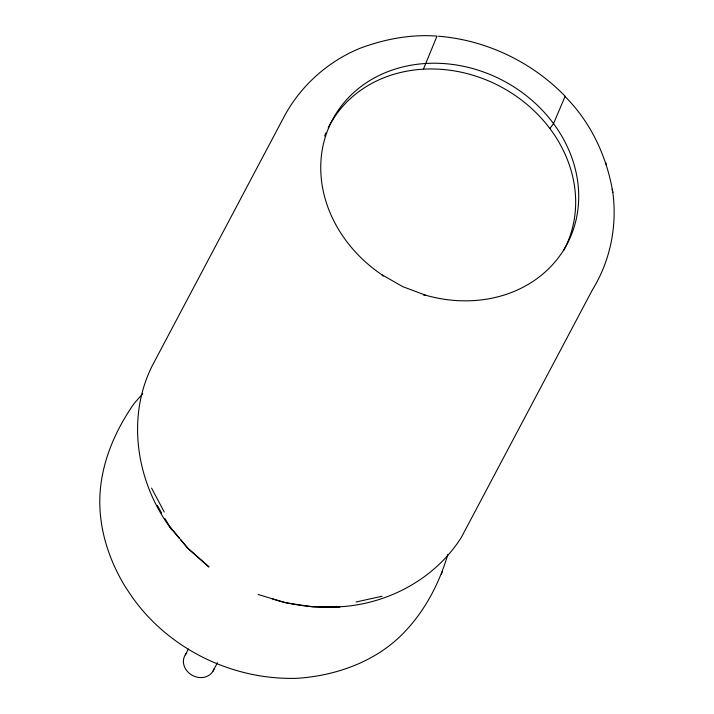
<?xml version="1.0" encoding="UTF-8"?>
<svg xmlns="http://www.w3.org/2000/svg" width="714" height="714" viewBox="0 0 714 714"><rect width="100%" height="100%" fill="white"/><g stroke="black" fill="none" stroke-linecap="round" stroke-linejoin="round"><path stroke-width="1.07" d="M142.684 393.744L134.259 403.321C113.276 433.219 98.764 468.741 99.844 505.735C100.719 534.616 110.42 562.489 125.432 587.006L127.306 589.737C163.31 646.625 230.283 680.46 297.247 678.3C337.07 675.622 377.385 661.039 405.07 631.426C425.455 609.926 439.529 582.722 447.839 554.412M441.43 574.359L442.394 571.37M438.494 36.227C486.118 40.02 531.921 61.94 565.14 96.22L553.546 123.62L549.878 128.52M423.411 69.178L437.013 36.102C411.648 34.174 386.274 38.797 362.435 47.383L359.481 48.507C327.048 61.94 299.773 86.697 283.512 117.819L152.466 365.318C125.682 418.136 136.785 483.601 171.833 529.859L165.005 518.65M185.265 654.881L188.389 648.99M212.799 671.499L217.475 662.672M356.107 602L382.026 596.244M338.24 606.605L336.115 606.945C385.721 605.365 434.701 579.697 461.387 537.321L592.433 289.83C610.291 260.851 617.289 226.151 612.844 192.459L612.094 189.228M423.375 294.953L425.526 295.185A132.742 114.606 27.9 0 0 575.823 171.271A132.742 114.606 27.9 0 0 375.528 77.29A132.742 114.606 27.9 0 0 381.526 274.542L383.106 276.086M271.659 598.591C293.57 605.918 316.98 608.132 339.989 606.855L312.652 606.855L285.145 602.696L258.2 594.485M425.526 295.185L402.732 286.635L381.526 274.533M565.149 96.631C590.915 122.317 606.9 156.777 612.844 192.459M179.33 538.142L170.057 527.119L187.88 548.307L208.899 566.916L187.88 548.307L180.749 539.838M161.587 513.045L157.357 505.467M151.582 488.117L164.211 511.956M605.811 162.676L606.472 165.523M324.62 136.053A132.733 114.606 27.9 0 1 325.896 132.956M328.244 127.877A132.733 114.606 27.9 0 1 499.479 86.055A132.733 114.606 27.9 0 1 563.596 250.641M214.173 668.438A16.092 13.887 27.9 0 1 192.039 675.194A16.092 13.887 27.9 0 1 186.836 652.891"/></g></svg>
